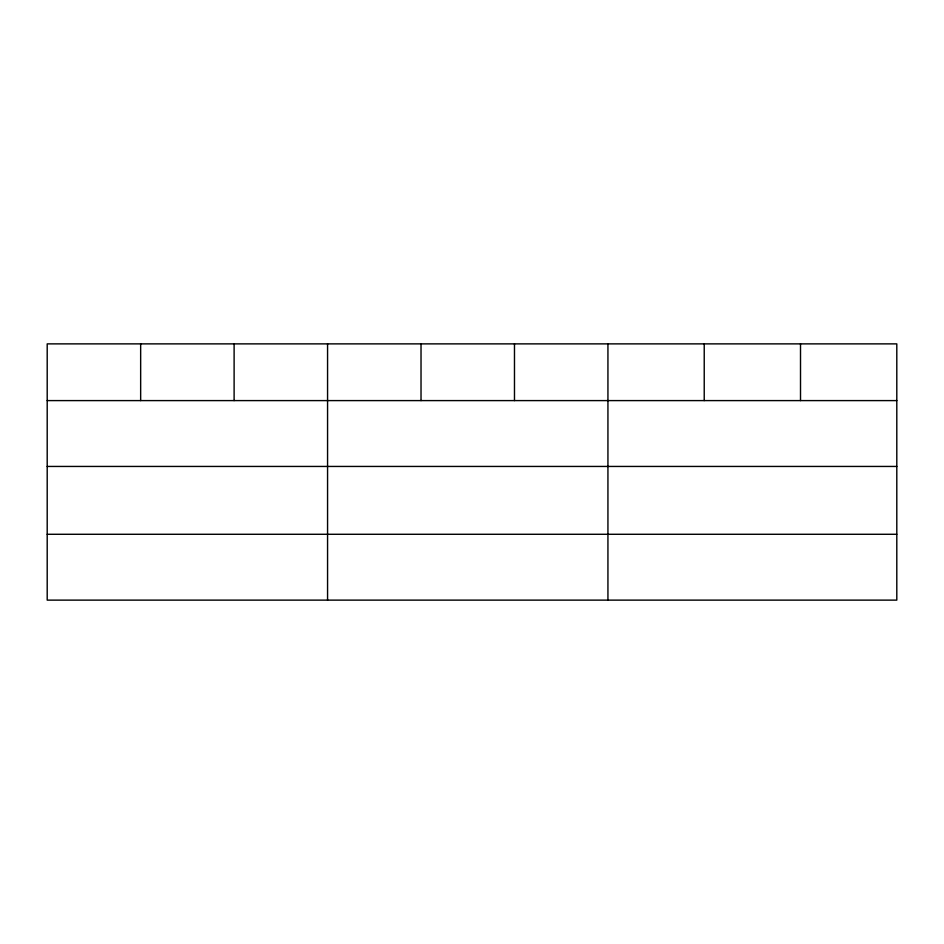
<?xml version="1.0" encoding="UTF-8"?>
<svg xmlns="http://www.w3.org/2000/svg" width="944" height="944" viewBox="0 0 944 944"><rect width="100%" height="100%" fill="white"/><g stroke="black" fill="none" stroke-linecap="round" stroke-linejoin="round"><path stroke-width="1.42" d="M896.8 466.442L896.8 343.876L47.2 343.876L47.2 600.124L896.8 600.124L896.8 466.442L47.2 466.442M47.2 400.598L896.8 400.598M47.2 534.28L896.8 534.28M800.512 343.876L800.512 400.598M704.224 343.876L704.224 400.598M607.936 343.876L607.936 600.124M514.48 343.876L514.48 400.598M421.024 343.876L421.024 400.598M327.568 343.876L327.568 600.124M234.112 343.876L234.112 400.598M140.656 343.876L140.656 400.598"/></g></svg>
